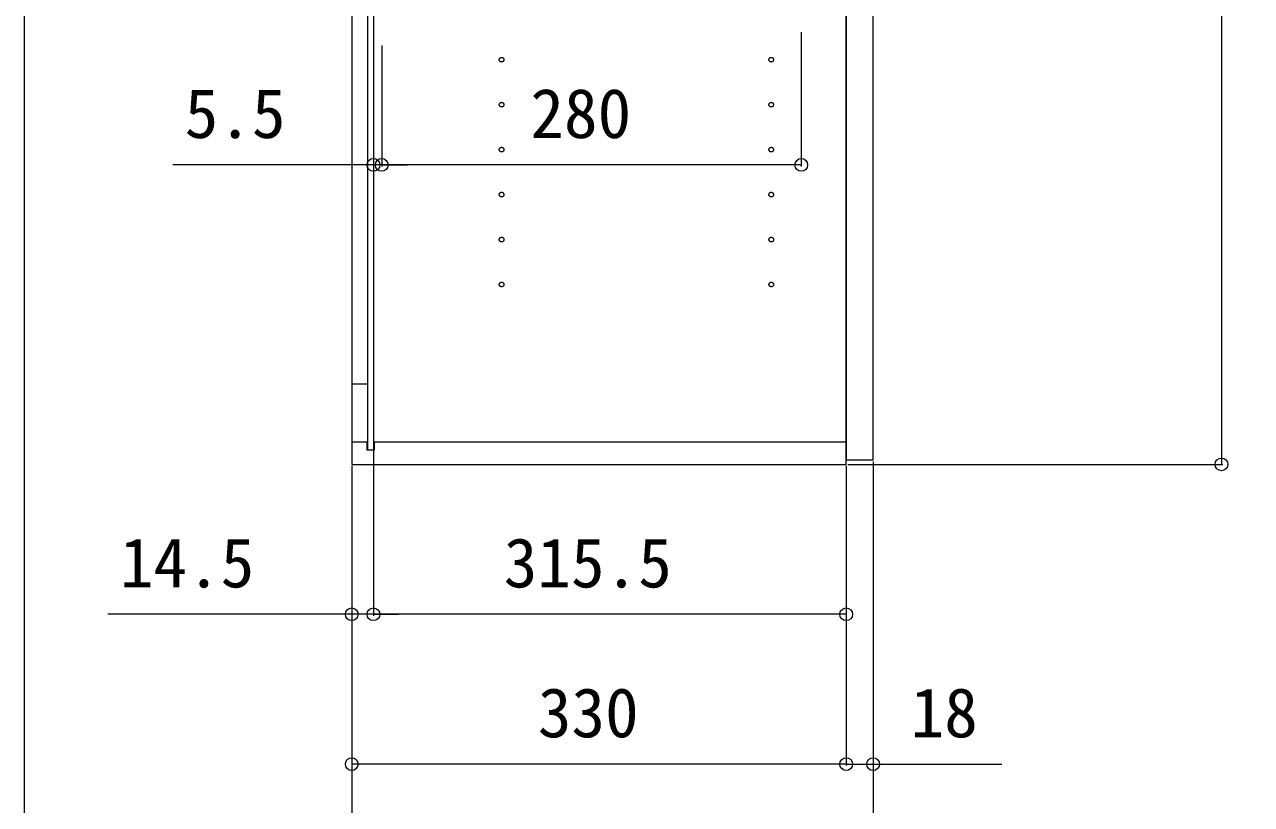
# Model space of a CAD drawing. Units: millimetres, scale not verified. Extents: x -1980 to 1980, y -3200 to 3205.
# Drawn here: x -1980 to -1161, y -1808 to -1288 of the extents above; entities that cross this region are included whole.
import ezdxf
from ezdxf.enums import TextEntityAlignment as Align

# ---------------------------------------------------------------- set-up
doc = ezdxf.new("R2010")
doc.units = ezdxf.units.MM
doc.header["$LTSCALE"] = 15
doc.linetypes.add('CHAIN2', pattern=[12, 9, -1, 1, -1])
for name, color, linetype, lineweight in [('0-0_0', 7, 'Continuous', 9), ('0-3_YKK_11', 2, 'CHAIN2', 9), ('0-6_YKK_D', 6, 'Continuous', 9)]:
    doc.layers.add(name, color=color, linetype=linetype, lineweight=lineweight)
doc.styles.add('ＭＳ ゴシック', font='')
doc.styles.get('ＭＳ ゴシック').set_extended_font_data('MS Gothic')

msp = doc.modelspace()

# ---------------------------------------------------------------- linework, layer by layer
at = {"layer": '0-0_0'}
msp.add_lwpolyline([(1980, -3200), (-1980, -3200), (-1980, 3040)], dxfattribs=at)
at = {"layer": '0-3_YKK_11', "linetype": 'Continuous'}
for p, q in [((-1751.1, 599.41), (-1751.1, -1571.59)), ((-1747.1, 599.41), (-1747.1, -1571.59)), ((-1751.1, -1527.59), (-1761.6, -1527.59)), ((-1761.6, -1566.09), (-1751.6, -1566.09)), ((-1751.6, -1566.09), (-1751.6, -1571.59)), ((-1746.6, -1571.59), (-1751.6, -1571.59)), ((-1746.6, -1566.09), (-1746.6, -1571.59)), ((-1746.6, -1566.09), (-1431.6, -1566.09))]:
    msp.add_line(p, q, dxfattribs=at)
for points in [[(-1761.6, -1581.09), (-1431.6, -1581.09), (-1431.6, 608.91), (-1761.6, 608.91)], [(-1431.6, -1578.09), (-1413.6, -1578.09), (-1413.6, 605.91), (-1431.6, 605.91)]]:
    msp.add_lwpolyline(points, close=True, dxfattribs=at)
at = {"layer": '0-3_YKK_11'}
for centre in [(-1661.6, -1311.09), (-1481.6, -1311.09), (-1661.6, -1341.09), (-1481.6, -1341.09), (-1661.6, -1371.09), (-1481.6, -1371.09), (-1661.6, -1401.09), (-1481.6, -1401.09), (-1661.6, -1431.09), (-1481.6, -1431.09), (-1661.6, -1461.09), (-1481.6, -1461.09)]:
    msp.add_circle(centre, 1.55, dxfattribs=at)
at = {"layer": '0-6_YKK_D'}
for p, q in [((-1181.1, -771.09), (-1181.1, -1581.09)), ((-1461.6, -1292.66), (-1461.6, -1382.26)), ((-1741.6, -1301.66), (-1741.6, -1382.26)), ((-1741.6, -1301.66), (-1741.6, -1382.26)), ((-1747.1, -1370.8), (-1747.1, -1382.26)), ((-1747.1, -1381.26), (-1881.1, -1381.26)), ((-1741.6, -1381.26), (-1747.1, -1381.26)), ((-1461.6, -1381.26), (-1741.6, -1381.26)), ((-1741.6, -1381.26), (-1724.6, -1381.26)), ((-1747.1, -1570.84), (-1747.1, -1682.09)), ((-1747.1, -1570.84), (-1747.1, -1682.09)), ((-1413.6, -1579.09), (-1413.6, -1782.09)), ((-1413.6, -1579.09), (-1413.6, -1882.09)), ((-1761.6, -1582.09), (-1761.6, -1682.09)), ((-1761.6, -1582.09), (-1761.6, -1782.09)), ((-1761.6, -1582.09), (-1761.6, -1882.09)), ((-1431.6, -1582.09), (-1431.6, -1682.09)), ((-1431.6, -1582.09), (-1431.6, -1782.09)), ((-1431.6, -1582.09), (-1431.6, -1782.09)), ((-1430.6, -1581.09), (-1180.1, -1581.09)), ((-1761.6, -1681.09), (-1924.4, -1681.09)), ((-1747.1, -1681.09), (-1761.6, -1681.09)), ((-1431.6, -1681.09), (-1747.1, -1681.09)), ((-1747.1, -1681.09), (-1730.1, -1681.09)), ((-1431.6, -1781.09), (-1761.6, -1781.09))]:
    msp.add_line(p, q, dxfattribs=at)
msp.add_lwpolyline([(-1431.6, -1781.09), (-1413.6, -1781.09), (-1327.8, -1781.09)], dxfattribs=at)
for centre in [(-1747.1, -1381.26), (-1741.6, -1381.26), (-1741.6, -1381.26), (-1461.6, -1381.26), (-1181.1, -1581.09), (-1761.6, -1681.09), (-1747.1, -1681.09), (-1747.1, -1681.09), (-1431.6, -1681.09), (-1761.6, -1781.09), (-1431.6, -1781.09), (-1431.6, -1781.09), (-1413.6, -1781.09)]:
    msp.add_circle(centre, 4.25, dxfattribs=at)

# ---------------------------------------------------------------- texts
at = {"layer": '0-6_YKK_D', "style": 'ＭＳ ゴシック'}
for s, p in [('5.5', (-1873.1, -1373.26)), ('280', (-1642.4, -1373.26)), ('14.5', (-1916.4, -1673.09)), ('315.5', (-1660.15, -1673.09)), ('330', (-1637.4, -1773.09)), ('18', (-1388.6, -1773.09))]:
    msp.add_text(s, height=32.99, dxfattribs=at).set_placement(p, align=Align.BOTTOM_LEFT)

doc.saveas('drawing.dxf')
